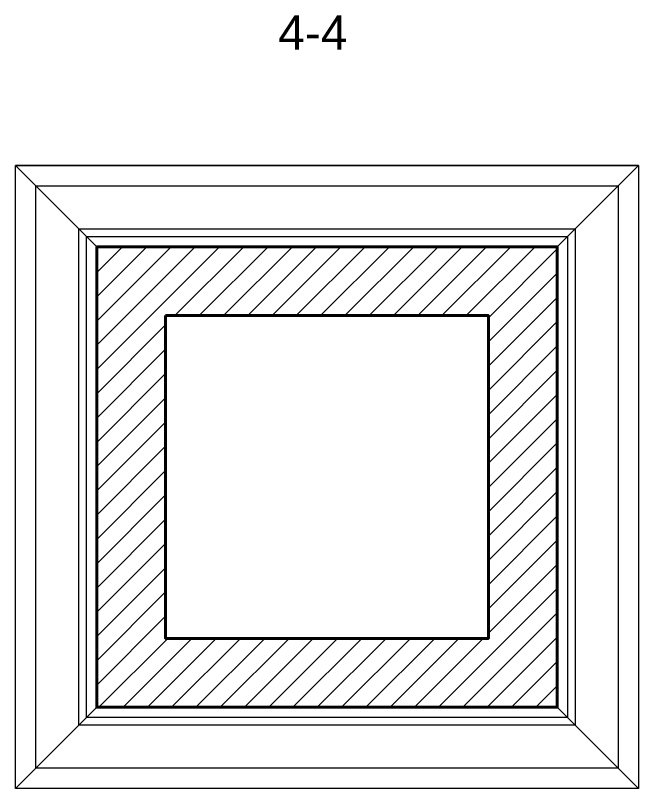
# Model space of a CAD drawing. Header units: millimetres. Extents: x 542654 to 551203, y 315718 to 321804.
# Drawn here: x 545989 to 546670, y 317657 to 318502 of the extents above; entities that cross this region are included whole.
import ezdxf

# ---------------------------------------------------------------- set-up
doc = ezdxf.new("R2010")
doc.units = ezdxf.units.MM
doc.layers.add('cad-block.com', color=250, linetype='Continuous')
doc.styles.get("Standard").update_dxf_attribs({"font": 'arial.ttf'})

msp = doc.modelspace()

# ---------------------------------------------------------------- hatches: boundary and pattern name
at = {"layer": 'cad-block.com', "lineweight": 15, "true_color": 0x000000}
h = msp.add_hatch(dxfattribs=at)
h.set_pattern_fill('ANSI31', color=18, scale=150, style=0)
h.set_pattern_definition([(45, (-2790188.436, -479010.678), (-13.25825215, 13.25825215), [])])
h.paths.add_polyline_path([(546077.91, 318248.96), (546581.05, 318248.96), (546581.05, 317745.82), (546077.91, 317745.82)])
h.paths.add_polyline_path([(546153.15, 318173.73), (546505.82, 318173.73), (546505.82, 317821.06), (546153.15, 317821.06)], flags=16)

# ---------------------------------------------------------------- linework, layer by layer
at = {"layer": 'cad-block.com', "color": 18, "lineweight": 15, "true_color": 0x000000}
for points in [[(546669.83, 318337.74), (545989.14, 318337.74)], [(546077.91, 318248.96), (545989.14, 318337.74)], [(546581.05, 318248.96), (546669.83, 318337.74)], [(546077.91, 317745.82), (545989.14, 317657.05)], [(546581.05, 317745.82), (546669.83, 317657.05)], [(546669.83, 317657.05), (545989.14, 317657.05)]]:
    msp.add_lwpolyline(points, dxfattribs=at)
for points in [[(545989.14, 318337.74), (546669.83, 318337.74), (546669.83, 317657.05), (545989.14, 317657.05)], [(546011.26, 318315.61), (546647.7, 318315.61), (546647.7, 317679.17), (546011.26, 317679.17)], [(546058.24, 318268.63), (546600.72, 318268.63), (546600.72, 317726.15), (546058.24, 317726.15)], [(546066.58, 318260.3), (546592.39, 318260.3), (546592.39, 317734.49), (546066.58, 317734.49)]]:
    msp.add_lwpolyline(points, close=True, dxfattribs=at)
at = {"layer": 'cad-block.com', "color": 18, "lineweight": 40, "true_color": 0x000000}
for points in [[(546077.91, 318248.96), (546581.05, 318248.96), (546581.05, 317745.82), (546077.91, 317745.82)], [(546153.15, 318173.73), (546505.82, 318173.73), (546505.82, 317821.06), (546153.15, 317821.06)]]:
    msp.add_lwpolyline(points, close=True, dxfattribs=at)

# ---------------------------------------------------------------- texts
at = {"layer": 'cad-block.com', "color": 18, "lineweight": 15, "true_color": 0x000000, "insert": (546351.9, 318501.62), "char_height": 37.5, "width": 581.3548, "attachment_point": 3}
msp.add_mtext('{\\fArial|b0|i0|c0|p34;4-4}', dxfattribs=at)

doc.saveas('drawing.dxf')
